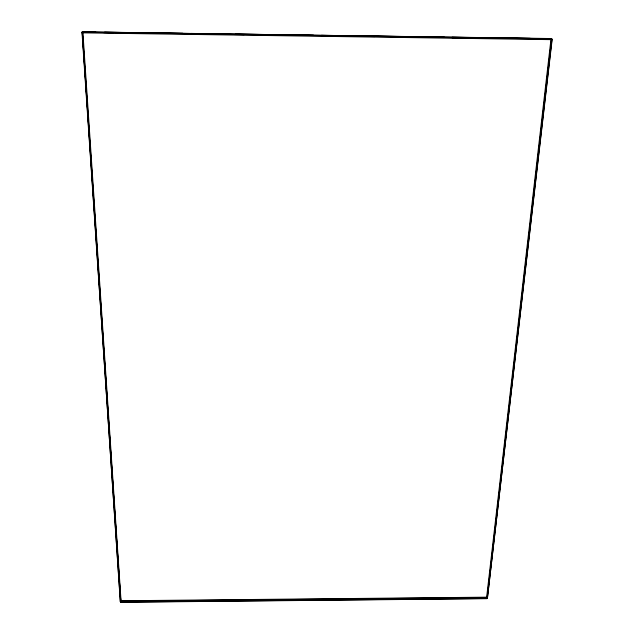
<?xml version="1.0" encoding="UTF-8"?>
<svg xmlns="http://www.w3.org/2000/svg" width="634" height="634" viewBox="0 0 634 634"><rect width="100%" height="100%" fill="white"/><g stroke="black" fill="none" stroke-linecap="round" stroke-linejoin="round"><path stroke-width="0.95" d="M82.309 32.389C81.342 33.547 82.571 31.082 82.309 32.389L120.872 602.3L120.278 601.682L82.19 31.93L551.239 38.531L551.992 38.967L487.395 598.337L552.151 39.522M550.97 39.165L486.643 597.173L121.046 600.763L82.895 32.35M551.556 39.213L487.007 598.456L120.825 602.07L82.531 32.849L551.572 39.665M120.595 600.881L120.555 602.205M120.928 602.165L120.484 602.023L120.737 601.119M82.143 32.397L82.729 31.7L95.694 32.017M120.872 602.3L486.936 598.678L487.34 597.553L486.69 598.036L121.015 601.642L120.373 601.159M487.245 598.583L487.491 598.068M551.089 38.65L551.945 39.237L551.089 38.65L539.209 38.484M82.04 32.128L82.824 31.827M121.054 601.222L486.936 597.521M486.635 597.624L486.841 598.551L487.277 598.401M104.602 32.144L139.25 32.651M147.175 32.77L182.814 33.285M190.731 33.404L226.37 33.919M235.285 34.054L269.933 34.553M277.851 34.672L313.489 35.195M321.414 35.306L357.053 35.829M364.97 35.94L400.609 36.463M408.534 36.574L444.172 37.097M452.09 37.208L486.738 37.715M495.653 37.85L530.301 38.349M82.586 31.898L551.485 38.729M82.523 32.239L551.588 39.062M103.675 32.651L113.573 32.802M147.215 33.285L156.123 33.42M190.763 33.919L199.67 34.054M234.303 34.553L244.201 34.696M277.843 35.187L287.741 35.33M321.39 35.821L331.281 35.964M364.93 36.455L374.829 36.598M408.47 37.089L418.369 37.232M452.01 37.723L461.909 37.866M495.558 38.357L505.449 38.5M539.098 38.991L548.996 39.134M82 32.492L120.412 601.959"/></g></svg>
